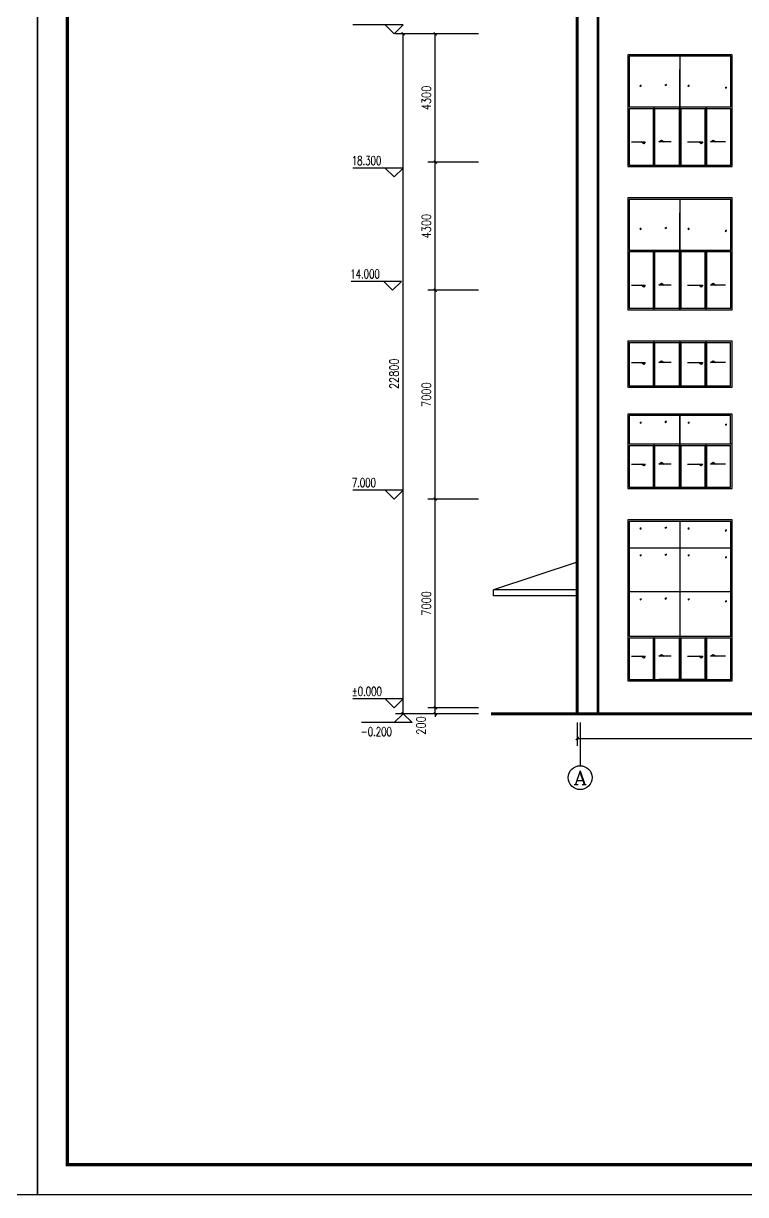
# Model space of a CAD drawing. Header units: millimetres. Extents: x 591771 to 1936534, y -622016 to 355666.
# Drawn here: x 845204 to 869425, y -103536 to -64259 of the extents above; entities that cross this region are included whole.
import ezdxf
from ezdxf.enums import TextEntityAlignment as Align

# ---------------------------------------------------------------- set-up
doc = ezdxf.new("R2010")
doc.units = ezdxf.units.MM
doc.header["$LTSCALE"] = 80
for name, color, linetype in [('\\M+5B4B0\\M+5BBA7', 124, 'Continuous'), ('\\M+5BDA8-\\M+5B1EA\\M+5B8DF', 3, 'Continuous'), ('\\M+5BDA8-\\M+5B3DF\\M+5B4E7', 3, 'Continuous'), ('\\M+5C1A2\\M+5C3E6\\M+5CFDF\\M+5CCF51', 7, 'Continuous'), ('\\M+5C1A2\\M+5C3E6\\M+5CFDF\\M+5CCF55', 140, 'Continuous'), ('\\M+5CDBC\\M+5BFF2', 252, 'Continuous'), ('AXIS', 3, 'Continuous'), ('AXIS_TEXT', 7, 'Continuous'), ('PUB_DIM', 3, 'Continuous'), ('PUB_TEXT', 7, 'Continuous'), ('WINDOW', 4, 'Continuous')]:
    doc.layers.add(name, color=color, linetype=linetype)
doc.styles.add('_TCH_AXIS', font='COMPLEX', dxfattribs={"bigfont": 'GBCBIG'})
doc.styles.add('A-STANDARD', font='SIMPLEX', dxfattribs={"bigfont": 'GBCBIG'})
doc.styles.add('DIM_FONT', font='SIMPLEX.shx', dxfattribs={"width": 0.8})
doc.dimstyles.new('DIMN', dxfattribs={"dimtxt": 300, "dimasz": 100, "dimexe": 250, "dimexo": 300, "dimgap": 150, "dimtad": 1, "dimdec": 0, "dimzin": 0, "dimdsep": 46, "dimtxsty": 'DIM_FONT', "dimblk": 'ARCHTICK', "dimcen": 0.09, "dimclrt": 7, "dimazin": 2, "dimtfac": 1, "dimtdec": 0, "dimtix": 1, "dimtmove": 2, "dimatfit": 3, "dimldrblk": 'ARCHTICK', "dimfxl": 0, "dimtolj": 1, "dimtzin": 0, "dimarcsym": 0})

# ---------------------------------------------------------------- blocks, each defined once
blk = doc.blocks.new('lmg18')
at = {"layer": '\\M+5B4B0\\M+5BBA7'}
for p, q in [((791749, -625430), (788249, -625430)), ((788249, -625430), (788249, -627930)), ((791699, -625480), (788299, -625480)), ((788299, -625480), (788299, -626430)), ((789999, -627930), (789999, -625430)), ((789999, -625430), (789999, -627930)), ((789999, -625430), (789999, -627930)), ((791699, -626430), (791699, -625480)), ((791749, -627930), (791749, -625430)), ((788299, -626430), (791749, -626430)), ((789124, -626430), (789124, -627930)), ((790874, -627930), (790874, -626430)), ((790024, -626480), (790024, -627880)), ((788249, -627930), (791749, -627930))]:
    blk.add_line(p, q, dxfattribs=at)
at = {"layer": 'WINDOW', "color": 252}
for p, q in [((789542, -625674), (789493, -625699)), ((788699, -625702), (788650, -625727)), ((788699, -625727), (788650, -625752)), ((789542, -625699), (789493, -625724)), ((790309, -625702), (790260, -625727)), ((790309, -625727), (790260, -625752)), ((791562, -625767), (791513, -625792)), ((791562, -625792), (791513, -625817)), ((788299, -626480), (789099, -626480)), ((788299, -626480), (788299, -627880)), ((789099, -626480), (789099, -627880)), ((789149, -626480), (789974, -626480)), ((789149, -626480), (789149, -627880)), ((789974, -626480), (789974, -627880)), ((789974, -626480), (789974, -627880)), ((790024, -626480), (790849, -626480)), ((790024, -627880), (790024, -626480)), ((790849, -627880), (790849, -626480)), ((790899, -626480), (791699, -626480)), ((790899, -627880), (790899, -626480)), ((791699, -627880), (791699, -626480)), ((788299, -627880), (789099, -627880)), ((789149, -627880), (789974, -627880)), ((790024, -627880), (790849, -627880)), ((790899, -627880), (791699, -627880))]:
    blk.add_line(p, q, dxfattribs=at)
for points in [[(788379, -627106), (788836, -627106), (788790, -627171), (788701, -627106)], [(789701, -627106), (789286, -627106), (789382, -627041), (789471, -627106)], [(790254, -627106), (790761, -627106), (790715, -627171), (790626, -627106)], [(791525, -627106), (791018, -627106), (791113, -627041), (791202, -627106)]]:
    blk.add_lwpolyline(points, dxfattribs=at)
blk = doc.blocks.new('_ArchTick')
at = {"color": 0, "linetype": 'ByBlock', "const_width": 0.4}
blk.add_lwpolyline([(-0.5, -0.5), (0.5, 0.5)], dxfattribs=at)
blk = doc.blocks.new('*D106')
at = {"layer": '\\M+5BDA8-\\M+5B3DF\\M+5B4E7', "color": 0, "lineweight": -2, "transparency": 16777216}
for p, q in [((859019, -64609), (857688, -64609)), ((857938, -87409), (857938, -64609)), ((859019, -87409), (857688, -87409))]:
    blk.add_line(p, q, dxfattribs=at)
at = {"layer": 'Defpoints', "color": 0, "transparency": 16777216}
for p in [(857938, -64609), (859319, -64609), (859319, -87409)]:
    blk.add_point(p, dxfattribs=at)
at = {"layer": '\\M+5BDA8-\\M+5B3DF\\M+5B4E7', "color": 0, "lineweight": -2, "transparency": 16777216, "xscale": 100, "yscale": 100, "zscale": 100}
for p, rotation in [((857938, -64609), 90), ((857938, -87409), 270)]:
    blk.add_blockref('_ArchTick', p, dxfattribs=dict(at, rotation=rotation))
at = {"layer": '\\M+5BDA8-\\M+5B3DF\\M+5B4E7', "color": 7, "transparency": 16777216, "insert": (857638, -76009), "char_height": 300, "attachment_point": 5, "rotation": 90, "style": 'DIM_FONT'}
blk.add_mtext('\\A1;22800', dxfattribs=at)
blk = doc.blocks.new('*D107')
at = {"layer": '\\M+5BDA8-\\M+5B3DF\\M+5B4E7', "color": 0, "lineweight": -2, "transparency": 16777216}
for p, q in [((859019, -87209), (859019, -87109)), ((860470, -87209), (858769, -87209)), ((860470, -87409), (858769, -87409)), ((859019, -87409), (859019, -87209)), ((859019, -87409), (859019, -87509))]:
    blk.add_line(p, q, dxfattribs=at)
at = {"layer": 'Defpoints', "color": 0, "transparency": 16777216}
for p in [(859019, -87209), (860770, -87209), (860770, -87409)]:
    blk.add_point(p, dxfattribs=at)
at = {"layer": '\\M+5BDA8-\\M+5B3DF\\M+5B4E7', "color": 0, "lineweight": -2, "transparency": 16777216, "xscale": 100, "yscale": 100, "zscale": 100}
for p, rotation in [((859019, -87209), 270), ((859019, -87409), 90)]:
    blk.add_blockref('_ArchTick', p, dxfattribs=dict(at, rotation=rotation))
at = {"layer": '\\M+5BDA8-\\M+5B3DF\\M+5B4E7', "color": 7, "transparency": 16777216, "insert": (858540, -87804), "char_height": 300, "attachment_point": 5, "rotation": 90, "style": 'DIM_FONT'}
blk.add_mtext('\\A1;200', dxfattribs=at)
blk = doc.blocks.new('*D108')
at = {"layer": '\\M+5BDA8-\\M+5B3DF\\M+5B4E7', "color": 0, "lineweight": -2, "transparency": 16777216}
for p, q in [((860470, -80209), (858769, -80209)), ((859019, -87209), (859019, -80209)), ((860470, -87209), (858769, -87209))]:
    blk.add_line(p, q, dxfattribs=at)
at = {"layer": 'Defpoints', "color": 0, "transparency": 16777216}
for p in [(859019, -80209), (860770, -80209), (860770, -87209)]:
    blk.add_point(p, dxfattribs=at)
at = {"layer": '\\M+5BDA8-\\M+5B3DF\\M+5B4E7', "color": 0, "lineweight": -2, "transparency": 16777216, "xscale": 100, "yscale": 100, "zscale": 100}
for p, rotation in [((859019, -80209), 90), ((859019, -87209), 270)]:
    blk.add_blockref('_ArchTick', p, dxfattribs=dict(at, rotation=rotation))
at = {"layer": '\\M+5BDA8-\\M+5B3DF\\M+5B4E7', "color": 7, "transparency": 16777216, "insert": (858719, -83709), "char_height": 300, "attachment_point": 5, "rotation": 90, "style": 'DIM_FONT'}
blk.add_mtext('\\A1;7000', dxfattribs=at)
blk = doc.blocks.new('*D109')
at = {"layer": '\\M+5BDA8-\\M+5B3DF\\M+5B4E7', "color": 0, "lineweight": -2, "transparency": 16777216}
for p, q in [((860470, -73209), (858769, -73209)), ((859019, -80209), (859019, -73209)), ((860470, -80209), (858769, -80209))]:
    blk.add_line(p, q, dxfattribs=at)
at = {"layer": 'Defpoints', "color": 0, "transparency": 16777216}
for p in [(859019, -73209), (860770, -73209), (860770, -80209)]:
    blk.add_point(p, dxfattribs=at)
at = {"layer": '\\M+5BDA8-\\M+5B3DF\\M+5B4E7', "color": 0, "lineweight": -2, "transparency": 16777216, "xscale": 100, "yscale": 100, "zscale": 100}
for p, rotation in [((859019, -73209), 90), ((859019, -80209), 270)]:
    blk.add_blockref('_ArchTick', p, dxfattribs=dict(at, rotation=rotation))
at = {"layer": '\\M+5BDA8-\\M+5B3DF\\M+5B4E7', "color": 7, "transparency": 16777216, "insert": (858719, -76709), "char_height": 300, "attachment_point": 5, "rotation": 90, "style": 'DIM_FONT'}
blk.add_mtext('\\A1;7000', dxfattribs=at)
blk = doc.blocks.new('*D110')
at = {"layer": '\\M+5BDA8-\\M+5B3DF\\M+5B4E7', "color": 0, "lineweight": -2, "transparency": 16777216}
for p, q in [((860470, -68909), (858769, -68909)), ((859019, -73209), (859019, -68909)), ((860470, -73209), (858769, -73209))]:
    blk.add_line(p, q, dxfattribs=at)
at = {"layer": 'Defpoints', "color": 0, "transparency": 16777216}
for p in [(859019, -68909), (860770, -68909), (860770, -73209)]:
    blk.add_point(p, dxfattribs=at)
at = {"layer": '\\M+5BDA8-\\M+5B3DF\\M+5B4E7', "color": 0, "lineweight": -2, "transparency": 16777216, "xscale": 100, "yscale": 100, "zscale": 100}
for p, rotation in [((859019, -68909), 90), ((859019, -73209), 270)]:
    blk.add_blockref('_ArchTick', p, dxfattribs=dict(at, rotation=rotation))
at = {"layer": '\\M+5BDA8-\\M+5B3DF\\M+5B4E7', "color": 7, "transparency": 16777216, "insert": (858719, -71059), "char_height": 300, "attachment_point": 5, "rotation": 90, "style": 'DIM_FONT'}
blk.add_mtext('\\A1;4300', dxfattribs=at)
blk = doc.blocks.new('*D111')
at = {"layer": '\\M+5BDA8-\\M+5B3DF\\M+5B4E7', "color": 0, "lineweight": -2, "transparency": 16777216}
for p, q in [((860470, -64609), (858769, -64609)), ((859019, -68909), (859019, -64609)), ((860470, -68909), (858769, -68909))]:
    blk.add_line(p, q, dxfattribs=at)
at = {"layer": 'Defpoints', "color": 0, "transparency": 16777216}
for p in [(859019, -64609), (860770, -64609), (860770, -68909)]:
    blk.add_point(p, dxfattribs=at)
at = {"layer": '\\M+5BDA8-\\M+5B3DF\\M+5B4E7', "color": 0, "lineweight": -2, "transparency": 16777216, "xscale": 100, "yscale": 100, "zscale": 100}
for p, rotation in [((859019, -64609), 90), ((859019, -68909), 270)]:
    blk.add_blockref('_ArchTick', p, dxfattribs=dict(at, rotation=rotation))
at = {"layer": '\\M+5BDA8-\\M+5B3DF\\M+5B4E7', "color": 7, "transparency": 16777216, "insert": (858719, -66759), "char_height": 300, "attachment_point": 5, "rotation": 90, "style": 'DIM_FONT'}
blk.add_mtext('\\A1;4300', dxfattribs=at)
blk = doc.blocks.new('*D130')
at = {"layer": 'Defpoints', "color": 0, "transparency": 16777216}
for p in [(863777, -87409), (891025, -87409), (891025, -88239)]:
    blk.add_point(p, dxfattribs=at)
at = {"layer": 'PUB_DIM', "color": 0, "lineweight": -2, "transparency": 16777216}
for p, q in [((863777, -87709), (863777, -88489)), ((891025, -87709), (891025, -88489)), ((863777, -88239), (891025, -88239))]:
    blk.add_line(p, q, dxfattribs=at)
at = {"layer": 'PUB_DIM', "color": 0, "lineweight": -2, "transparency": 16777216, "xscale": 100, "yscale": 100, "zscale": 100, "rotation": 180}
blk.add_blockref('_ArchTick', (863777, -88239), dxfattribs=at)
at = {"layer": 'PUB_DIM', "color": 0, "lineweight": -2, "transparency": 16777216, "xscale": 100, "yscale": 100, "zscale": 100}
blk.add_blockref('_ArchTick', (891025, -88239), dxfattribs=at)
at = {"layer": 'PUB_DIM', "color": 7, "transparency": 16777216, "insert": (877401, -87939), "char_height": 300, "attachment_point": 5, "style": 'DIM_FONT'}
blk.add_mtext('\\A1;27000', dxfattribs=at)

msp = doc.modelspace()

# ---------------------------------------------------------------- linework, layer by layer
at = {"layer": '\\M+5B4B0\\M+5BBA7'}
for p, q in [((868975.2, -65308.8), (865475.2, -65308.8)), ((865475.2, -65308.8), (865475.2, -69058.8)), ((868925.2, -65358.8), (865525.2, -65358.8)), ((865525.2, -65358.8), (865525.2, -67058.8)), ((867225.2, -65358.8), (867225.2, -69058.8)), ((868925.2, -67058.8), (868925.2, -65358.8)), ((868975.2, -69058.8), (868975.2, -65308.8)), ((867225.2, -69058.8), (867225.2, -65808.8)), ((867225.2, -65808.8), (867225.2, -69058.8)), ((865525.2, -67058.8), (868925.2, -67058.8)), ((866350.2, -67058.8), (866350.2, -69058.8)), ((867250.2, -67108.8), (867250.2, -69008.8)), ((868100.2, -69058.8), (868100.2, -67058.8)), ((865475.2, -69058.8), (868975.2, -69058.8)), ((868975.2, -70108.8), (865475.2, -70108.8)), ((865475.2, -70108.8), (865475.2, -73858.8)), ((868925.2, -70158.8), (865525.2, -70158.8)), ((865525.2, -70158.8), (865525.2, -71858.8)), ((867225.2, -70158.8), (867225.2, -73858.8)), ((868925.2, -71858.8), (868925.2, -70158.8)), ((868975.2, -73858.8), (868975.2, -70108.8)), ((867225.2, -73858.8), (867225.2, -70608.8)), ((867225.2, -70608.8), (867225.2, -73858.8)), ((865525.2, -71858.8), (868925.2, -71858.8)), ((866350.2, -71858.8), (866350.2, -73858.8)), ((868100.2, -73858.8), (868100.2, -71858.8)), ((867250.2, -71908.8), (867250.2, -73808.8)), ((865475.2, -73858.8), (868975.2, -73858.8)), ((865475, -74908.8), (868975, -74908.8)), ((865475, -74908.8), (865475, -76458.8)), ((866350, -74908.8), (866350, -76458.8)), ((867225, -74908.8), (867225, -76458.8)), ((867250, -74958.8), (867250, -76408.8)), ((868100, -76458.8), (868100, -74908.8)), ((868975, -76458.8), (868975, -74908.8)), ((865475, -76458.8), (868975, -76458.8)), ((868975.2, -80908.8), (865475.2, -80908.8)), ((865475.2, -80908.8), (865475.2, -86308.8)), ((868975.2, -86308.8), (868975.2, -80908.8)), ((868925.2, -80958.8), (865525.2, -80958.8)), ((865525.2, -80958.8), (865525.2, -84808.8)), ((867225.2, -80958.8), (867225.2, -86308.8)), ((867225.2, -80958.8), (867225.2, -86308.8)), ((868925.2, -84808.8), (868925.2, -80958.8)), ((868975.2, -81858.8), (865475.2, -81858.8)), ((865525.2, -83308.8), (868975.2, -83308.8)), ((865525.2, -84808.8), (868975.2, -84808.8)), ((866350.2, -84808.8), (866350.2, -86308.8)), ((868100.2, -86308.8), (868100.2, -84808.8)), ((867250.2, -84858.8), (867250.2, -86258.8)), ((865475.2, -86308.8), (868975.2, -86308.8)), ((868025.2, -86258.8), (866525.2, -86258.8))]:
    msp.add_line(p, q, dxfattribs=at)
at = {"layer": '\\M+5BDA8-\\M+5B1EA\\M+5B8DF'}
for p, q in [((857938.2, -64308.8), (856248.2, -64308.8)), ((857638.2, -64608.8), (857338.2, -64308.8)), ((857638.2, -64608.8), (857938.2, -64308.8)), ((857938.2, -69108.8), (856248.2, -69108.8)), ((857638.2, -69408.8), (857338.2, -69108.8)), ((857638.2, -69408.8), (857938.2, -69108.8)), ((857887.3, -72908.8), (856197.3, -72908.8)), ((857587.3, -73208.8), (857287.3, -72908.8)), ((857587.3, -73208.8), (857887.3, -72908.8)), ((857938.2, -79908.8), (856248.2, -79908.8)), ((857638.2, -80208.8), (857338.2, -79908.8)), ((857638.2, -80208.8), (857938.2, -79908.8)), ((857938.2, -86908.8), (856248.2, -86908.8)), ((857638.2, -87208.8), (857338.2, -86908.8)), ((857638.2, -87208.8), (857938.2, -86908.8)), ((857938.2, -87408.8), (857638.2, -87708.8)), ((857938.2, -87408.8), (858238.2, -87708.8)), ((858238.2, -87708.8), (856548.2, -87708.8))]:
    msp.add_line(p, q, dxfattribs=at)
at = {"layer": '\\M+5C1A2\\M+5C3E6\\M+5CFDF\\M+5CCF51'}
for p, q in [((863776.5, -82323.4), (860966.8, -83258.8)), ((863776.5, -83258.8), (860966.8, -83258.8)), ((860970.2, -83458.8), (860970.2, -83258.8)), ((863776.5, -83458.8), (860966.8, -83458.8))]:
    msp.add_line(p, q, dxfattribs=at)
at = {"layer": '\\M+5C1A2\\M+5C3E6\\M+5CFDF\\M+5CCF55', "const_width": 100}
for points in [[(864475.2, -87363.4), (864475.2, -62663.4), (863775.2, -62663.4), (863776.8, -87408.8)], [(891965.7, -87408.8), (860890.4, -87408.8)]]:
    msp.add_lwpolyline(points, dxfattribs=at)
at = {"layer": '\\M+5CDBC\\M+5BFF2', "color": 2}
for points in [[(761576.3, -103536), (845676.3, -103536), (845676.3, -44136), (761576.3, -44136)], [(845676.3, -103536), (929776.3, -103536), (929776.3, -44136), (845676.3, -44136)]]:
    msp.add_lwpolyline(points, close=True, dxfattribs=at)
at = {"layer": '\\M+5CDBC\\M+5BFF2', "color": 2, "const_width": 112.5}
msp.add_lwpolyline([(846676.4, -102536), (928776.3, -102536), (928776.3, -45136), (846676.4, -45136)], close=True, dxfattribs=at)
at = {"layer": 'AXIS'}
msp.add_circle((863876.8, -89553.8), 400, dxfattribs=at)
at = {"layer": 'PUB_DIM'}
msp.add_line((863876.8, -87708.8), (863876.8, -89153.8), dxfattribs=at)
at = {"layer": 'WINDOW', "color": 252}
for p, q in [((865924.3, -66330.6), (865875.3, -66355.7)), ((865924.3, -66355.7), (865875.3, -66380.7)), ((866768.1, -66303), (866719, -66328)), ((866768.1, -66328), (866719, -66353.1)), ((867535.1, -66330.6), (867486.1, -66355.7)), ((867535.1, -66355.7), (867486.1, -66380.7)), ((868787.9, -66395.1), (868738.8, -66420.2)), ((868787.9, -66420.2), (868738.8, -66445.3)), ((865525.2, -67108.8), (866325.2, -67108.8)), ((865525.2, -67108.8), (865525.2, -69008.8)), ((866325.2, -67108.8), (866325.2, -69008.8)), ((866375.2, -67108.8), (867200.2, -67108.8)), ((866375.2, -67108.8), (866375.2, -69008.8)), ((867200.2, -67108.8), (867200.2, -69008.8)), ((867250.2, -67108.8), (868075.2, -67108.8)), ((868075.2, -69008.8), (868075.2, -67108.8)), ((868125.2, -67108.8), (868925.2, -67108.8)), ((868125.2, -69008.8), (868125.2, -67108.8)), ((868925.2, -69008.8), (868925.2, -67108.8)), ((867200.2, -67608.8), (867200.2, -69008.8)), ((867250.2, -69008.8), (867250.2, -67608.8)), ((865525.2, -69008.8), (866325.2, -69008.8)), ((866375.2, -69008.8), (867200.2, -69008.8)), ((867250.2, -69008.8), (868075.2, -69008.8)), ((868125.2, -69008.8), (868925.2, -69008.8)), ((865924.3, -71130.6), (865875.3, -71155.7)), ((865924.3, -71155.7), (865875.3, -71180.7)), ((866768.1, -71103), (866719, -71128)), ((866768.1, -71128), (866719, -71153.1)), ((867535.1, -71130.6), (867486.1, -71155.7)), ((867535.1, -71155.7), (867486.1, -71180.7)), ((868787.9, -71195.1), (868738.8, -71220.2)), ((868787.9, -71220.2), (868738.8, -71245.3)), ((865525.2, -71908.8), (866325.2, -71908.8)), ((865525.2, -71908.8), (865525.2, -73808.8)), ((866325.2, -71908.8), (866325.2, -73808.8)), ((866375.2, -71908.8), (867200.2, -71908.8)), ((866375.2, -71908.8), (866375.2, -73808.8)), ((867200.2, -71908.8), (867200.2, -73808.8)), ((867250.2, -71908.8), (868075.2, -71908.8)), ((868075.2, -73808.8), (868075.2, -71908.8)), ((868125.2, -71908.8), (868925.2, -71908.8)), ((868125.2, -73808.8), (868125.2, -71908.8)), ((868925.2, -73808.8), (868925.2, -71908.8)), ((867200.2, -72408.8), (867200.2, -73808.8)), ((867250.2, -73808.8), (867250.2, -72408.8)), ((865525.2, -73808.8), (866325.2, -73808.8)), ((866375.2, -73808.8), (867200.2, -73808.8)), ((867250.2, -73808.8), (868075.2, -73808.8)), ((868125.2, -73808.8), (868925.2, -73808.8)), ((865525, -74958.8), (866325, -74958.8)), ((865525, -74958.8), (865525, -76408.8)), ((866325, -74958.8), (866325, -76408.8)), ((866375, -74958.8), (867200, -74958.8)), ((866375, -74958.8), (866375, -76408.8)), ((867200, -74958.8), (867200, -76408.8)), ((867200, -75008.8), (867200, -76408.8)), ((867250, -74958.8), (868075, -74958.8)), ((867250, -76408.8), (867250, -75008.8)), ((868075, -76408.8), (868075, -74958.8)), ((868125, -74958.8), (868925, -74958.8)), ((868125, -76408.8), (868125, -74958.8)), ((868925, -76408.8), (868925, -74958.8)), ((865525, -76408.8), (866325, -76408.8)), ((866375, -76408.8), (867200, -76408.8)), ((867250, -76408.8), (868075, -76408.8)), ((868125, -76408.8), (868925, -76408.8)), ((865924.3, -81180.6), (865875.3, -81205.7)), ((865924.3, -81205.7), (865875.3, -81230.7)), ((866768.1, -81153), (866719, -81178)), ((866768.1, -81178), (866719, -81203.1)), ((867535.1, -81180.6), (867486.1, -81205.7)), ((867535.1, -81205.7), (867486.1, -81230.7)), ((868787.9, -81245.1), (868738.8, -81270.2)), ((868787.9, -81270.2), (868738.8, -81295.3)), ((865924.3, -82080.6), (865875.3, -82105.7)), ((866768.1, -82053), (866719, -82078)), ((866768.1, -82078), (866719, -82103.1)), ((867535.1, -82080.6), (867486.1, -82105.7)), ((865924.3, -82105.7), (865875.3, -82130.7)), ((867535.1, -82105.7), (867486.1, -82130.7)), ((868787.9, -82145.1), (868738.8, -82170.2)), ((868787.9, -82170.2), (868738.8, -82195.3)), ((865924.3, -83555.6), (865875.3, -83580.7)), ((865924.3, -83580.7), (865875.3, -83605.7)), ((866768.1, -83528), (866719, -83553)), ((866768.1, -83553), (866719, -83578.1)), ((867535.1, -83555.6), (867486.1, -83580.7)), ((867535.1, -83580.7), (867486.1, -83605.7)), ((868787.9, -83620.1), (868738.8, -83645.2)), ((868787.9, -83645.2), (868738.8, -83670.3)), ((865525.2, -84858.8), (866325.2, -84858.8)), ((865525.2, -84858.8), (865525.2, -86258.8)), ((866325.2, -84858.8), (866325.2, -86258.8)), ((866375.2, -84858.8), (867200.2, -84858.8)), ((866375.2, -84858.8), (866375.2, -86258.8)), ((867200.2, -84858.8), (867200.2, -86258.8)), ((867200.2, -84858.8), (867200.2, -86258.8)), ((867250.2, -84858.8), (868075.2, -84858.8)), ((867250.2, -86258.8), (867250.2, -84858.8)), ((868075.2, -86258.8), (868075.2, -84858.8)), ((868125.2, -84858.8), (868925.2, -84858.8)), ((868125.2, -86258.8), (868125.2, -84858.8)), ((868925.2, -86258.8), (868925.2, -84858.8)), ((865525.2, -86258.8), (866325.2, -86258.8)), ((866375.2, -86258.8), (867200.2, -86258.8)), ((867250.2, -86258.8), (868075.2, -86258.8)), ((868125.2, -86258.8), (868925.2, -86258.8))]:
    msp.add_line(p, q, dxfattribs=at)
for points in [[(865604.3, -68234.3), (866061.6, -68234.3), (866015.9, -68299.3), (865926.8, -68234.3)], [(866926.5, -68234.3), (866511.9, -68234.3), (866607.7, -68169.2), (866696.7, -68234.3)], [(867479.3, -68234.3), (867986.6, -68234.3), (867940.9, -68299.3), (867851.8, -68234.3)], [(868750.7, -68234.3), (868243.4, -68234.3), (868339.1, -68169.2), (868428.2, -68234.3)], [(865604.3, -73034.3), (866061.6, -73034.3), (866015.9, -73099.3), (865926.8, -73034.3)], [(866926.5, -73034.3), (866511.9, -73034.3), (866607.7, -72969.2), (866696.7, -73034.3)], [(867479.3, -73034.3), (867986.6, -73034.3), (867940.9, -73099.3), (867851.8, -73034.3)], [(868750.7, -73034.3), (868243.4, -73034.3), (868339.1, -72969.2), (868428.2, -73034.3)], [(865604.1, -75634.3), (866061.5, -75634.3), (866015.7, -75699.3), (865926.7, -75634.3)], [(866926.3, -75634.3), (866511.8, -75634.3), (866607.5, -75569.2), (866696.6, -75634.3)], [(867479.1, -75634.3), (867986.5, -75634.3), (867940.7, -75699.3), (867851.7, -75634.3)], [(868750.6, -75634.3), (868243.2, -75634.3), (868338.9, -75569.2), (868428, -75634.3)], [(865604.3, -85484.3), (866061.6, -85484.3), (866015.9, -85549.3), (865926.8, -85484.3)], [(866926.5, -85484.3), (866511.9, -85484.3), (866607.7, -85419.2), (866696.7, -85484.3)], [(867479.3, -85484.3), (867986.6, -85484.3), (867940.9, -85549.3), (867851.8, -85484.3)], [(868750.7, -85484.3), (868243.4, -85484.3), (868339.1, -85419.2), (868428.2, -85484.3)]]:
    msp.add_lwpolyline(points, dxfattribs=at)

# ---------------------------------------------------------------- block references
at = {"layer": '\\M+5B4B0\\M+5BBA7'}
msp.add_blockref('lmg18', (77225.6, 548071.4), dxfattribs=at)

# ---------------------------------------------------------------- texts
at = {"layer": 'AXIS_TEXT', "style": '_TCH_AXIS', "width": 1.166667}
msp.add_text('A', height=452.5, dxfattribs=at).set_placement((863650.5, -89780.1), (864103.1, -89780.1), align=Align.FIT)
at = {"layer": 'PUB_TEXT', "style": 'A-STANDARD', "width": 0.705882}
for s, p in [('18.300', (856218.2, -69008.7)), ('14.000', (856167.3, -72808.7)), ('7.000', (856218.2, -79808.7)), ('%%P0.000', (856218.2, -86808.7)), ('-0.200', (856518.2, -88158.9))]:
    msp.add_text(s, height=297.5, dxfattribs=at).set_placement(p)

# ---------------------------------------------------------------- dimensions: what is measured, and where the dimension line sits
at = {"layer": '\\M+5BDA8-\\M+5B3DF\\M+5B4E7'}
for p1, p2, distance, picture, middle in [((859318.7, -87408.8), (859318.7, -64608.8), 1380.5, '*D106', (857638.2, -76008.8)), ((860770.2, -68908.8), (860770.2, -64608.8), 1751.5, '*D111', (858718.7, -66758.8)), ((860770.2, -73208.8), (860770.2, -68908.8), 1751.5, '*D110', (858718.7, -71058.8)), ((860770.2, -80208.8), (860770.2, -73208.8), 1751.5, '*D109', (858718.7, -76708.8)), ((860770.2, -87208.8), (860770.2, -80208.8), 1751.5, '*D108', (858718.7, -83708.8))]:
    dim = msp.add_aligned_dim(p1=p1, p2=p2, distance=distance, dimstyle='DIMN', dxfattribs=at)
    dim.commit()
    dim.dimension.update_dxf_attribs({"geometry": picture, "text_midpoint": middle})
dim = msp.add_linear_dim(base=(859018.7, -87208.8), p1=(860770.2, -87408.8), p2=(860770.2, -87208.8), angle=90, dimstyle='DIMN', dxfattribs=at)
dim.commit()
dim.dimension.update_dxf_attribs({"geometry": '*D107', "text_midpoint": (858539.8, -87803.8), "dimtype": 129})
at = {"layer": 'PUB_DIM'}
dim = msp.add_aligned_dim(p1=(863776.8, -87408.8), p2=(891025.2, -87408.8), distance=-829.8, text='27000', dimstyle='DIMN', dxfattribs=at)
dim.commit()
dim.dimension.update_dxf_attribs({"geometry": '*D130', "text_midpoint": (877401, -87938.6)})

doc.saveas('drawing.dxf')
